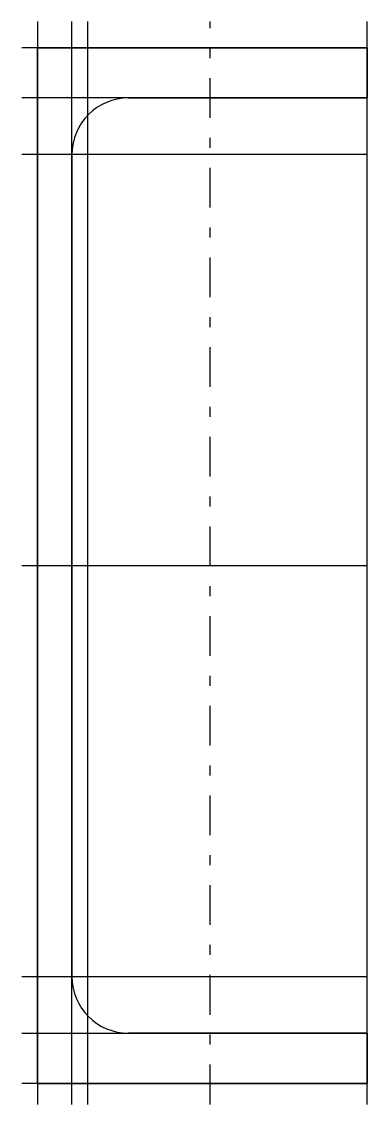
# Model space of a CAD drawing. Extents: x -5 to 105, y -172 to 173.
import ezdxf

# ---------------------------------------------------------------- set-up
doc = ezdxf.new("R2010")
doc.units = 0
doc.linetypes.add('CENTER', pattern=[28.575, 12.7, -6.35, 3.175, -6.35])
doc.layers.get('0').update_dxf_attribs({"linetype": 'CONTINUOUS'})

msp = doc.modelspace()

# ---------------------------------------------------------------- linework, layer by layer
at = {"linetype": 'CONTINUOUS'}
for p, q in [((0, 173.32), (0, -171.68)), ((11, -171.68), (11, 173.32)), ((16, 173.32), (16, -171.68)), ((105, -171.68), (105, 173.32)), ((105, 165), (-5, 165)), ((105, 165), (0, 165)), ((0, 165), (0, -165)), ((0, -165), (0, 165)), ((0, 165), (105, 165)), ((105, 149), (105, 165)), ((105, 165), (105, 149)), ((105, 149), (-5, 149)), ((29, 149), (105, 149)), ((105, 149), (29, 149)), ((105, 131), (-5, 131)), ((11, -131), (11, 131)), ((11, 131), (11, -131)), ((-5, 0), (105, 0)), ((105, -131), (-5, -131)), ((-5, -149), (105, -149)), ((105, -149), (29, -149)), ((29, -149), (105, -149)), ((105, -165), (105, -149)), ((105, -149), (105, -165)), ((105, -165), (-5, -165)), ((0, -165), (105, -165)), ((105, -165), (0, -165))]:
    msp.add_line(p, q, dxfattribs=at)
at = {"linetype": 'CENTER'}
for p, q in [((55, -171.68), (55, 173.32)), ((-5, 0), (105, 0))]:
    msp.add_line(p, q, dxfattribs=at)
at = {"linetype": 'CONTINUOUS'}
for centre, start, end in [((29, 131), 90, 180), ((29, 131), 90, 180), ((29, -131), 180, 270), ((29, -131), 180, 270)]:
    msp.add_arc(centre, 18, start, end, dxfattribs=at)

doc.saveas('drawing.dxf')
